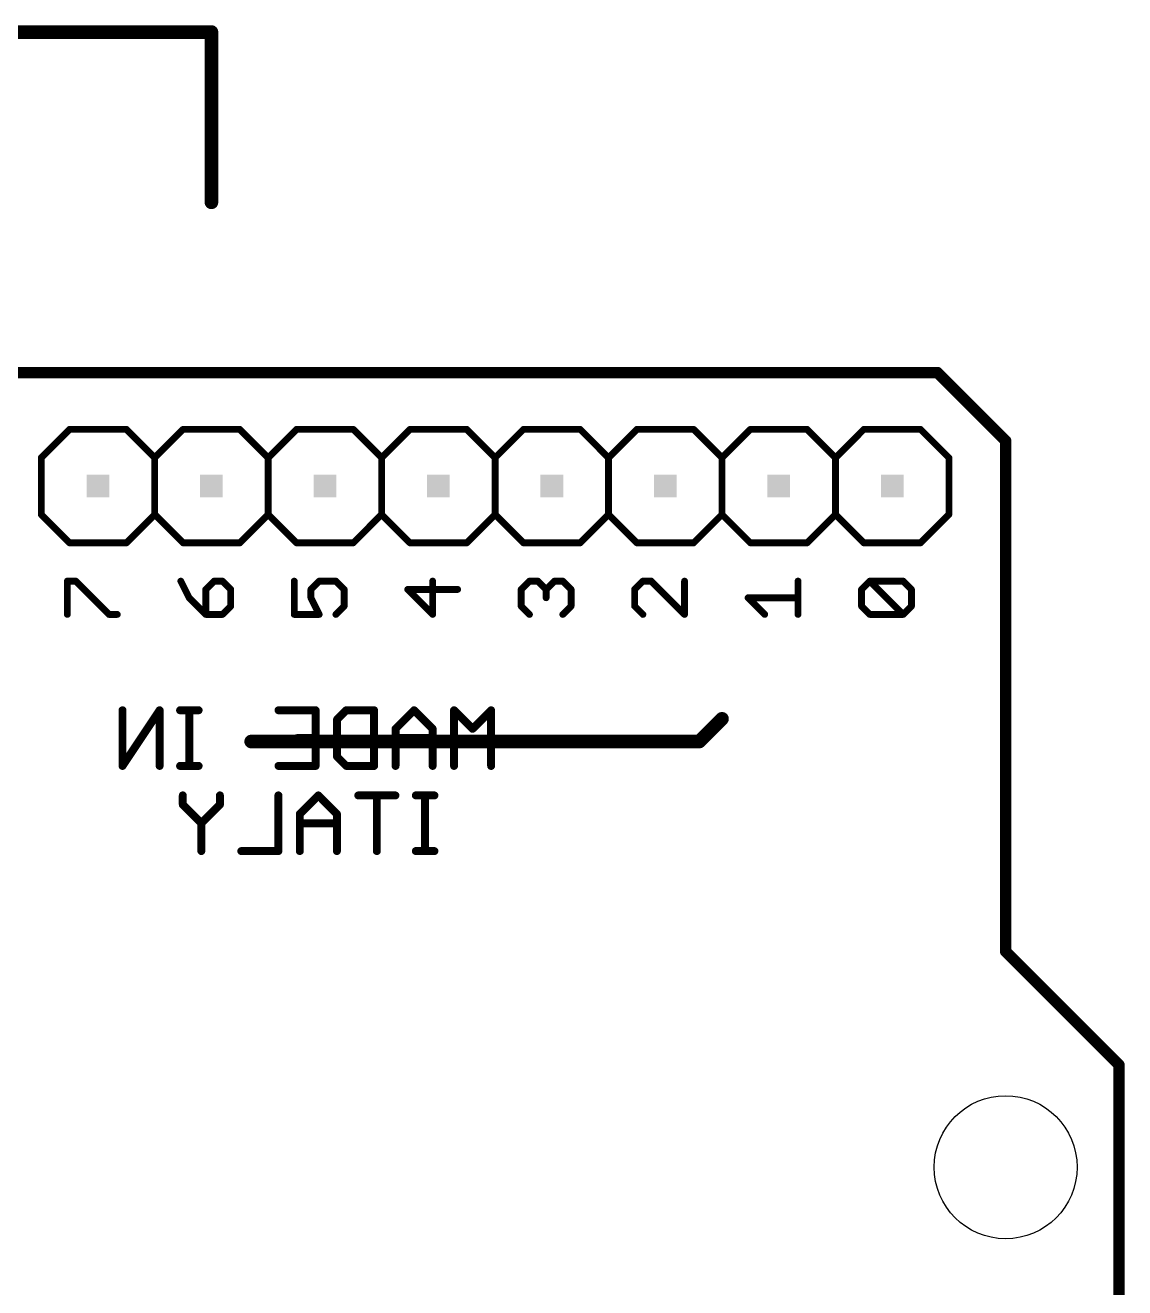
# Model space of a CAD drawing. Extents: x -1.9 to 68.7, y -0.1 to 62.9.
# Drawn here: x 44.09 to 68.71, y 32.86 to 61.11 of the extents above; entities that cross this region are included whole.
import ezdxf

# ---------------------------------------------------------------- set-up
doc = ezdxf.new("R2010")
doc.units = 0
for name, color, linetype in [('20', 53, 'CONTINUOUS'), ('21', 253, 'CONTINUOUS'), ('26', 253, 'CONTINUOUS'), ('51', 253, 'CONTINUOUS')]:
    doc.layers.add(name, color=color, linetype=linetype)

# ---------------------------------------------------------------- blocks, each defined once
blk = doc.blocks.new('RECT')
blk.add_solid([(-0.5, -0.5), (0.5, -0.5), (-0.5, 0.5), (0.5, 0.5)])

msp = doc.modelspace()

# ---------------------------------------------------------------- linework, layer by layer
at = {"layer": '20', "const_width": 0.254}
for points in [[(1, 53.34), (64.516, 53.34)], [(64.516, 53.34), (66.04, 51.816)], [(66.04, 51.816), (66.04, 40.386)], [(66.04, 40.386), (68.58, 37.846)], [(68.58, 37.846), (68.58, 5.08)]]:
    msp.add_lwpolyline(points, dxfattribs=at)
at = {"layer": '20', "const_width": 0.127}
for points in [[(64.5609, 53.3849, 1), (64.4711, 53.2951)], [(64.516, 53.2765, 1), (64.516, 53.4035)], [(66.1035, 51.816, 1), (65.9765, 51.816)], [(65.9951, 51.7711, 1), (66.0849, 51.8609)], [(66.0849, 40.4309, 1), (65.9951, 40.3411)], [(65.9765, 40.386, 1), (66.1035, 40.386)], [(68.6435, 37.846, 1), (68.5165, 37.846)], [(68.5351, 37.8011, 1), (68.6249, 37.8909)]]:
    msp.add_lwpolyline(points, format="xyb", dxfattribs=at)
at = {"layer": '20'}
msp.add_circle((66.04, 35.56), 1.6, dxfattribs=at)
at = {"layer": '21'}
for points, const_width in [([(31.115, 60.96), (48.26, 60.96)], 0.3048), ([(48.26, 60.96), (48.26, 57.15)], 0.3048), ([(44.45, 51.435), (45.085, 52.07)], 0.1524), ([(45.085, 52.07), (46.355, 52.07)], 0.1524), ([(46.99, 51.435), (46.355, 52.07)], 0.1524), ([(46.99, 51.435), (47.625, 52.07)], 0.1524), ([(47.625, 52.07), (48.895, 52.07)], 0.1524), ([(49.53, 51.435), (48.895, 52.07)], 0.1524), ([(49.53, 51.435), (50.165, 52.07)], 0.1524), ([(50.165, 52.07), (51.435, 52.07)], 0.1524), ([(51.435, 52.07), (52.07, 51.435)], 0.1524), ([(52.07, 51.435), (52.705, 52.07)], 0.1524), ([(52.705, 52.07), (53.975, 52.07)], 0.1524), ([(53.975, 52.07), (54.61, 51.435)], 0.1524), ([(54.61, 51.435), (55.245, 52.07)], 0.1524), ([(55.245, 52.07), (56.515, 52.07)], 0.1524), ([(57.15, 51.435), (56.515, 52.07)], 0.1524), ([(57.15, 51.435), (57.785, 52.07)], 0.1524), ([(57.785, 52.07), (59.055, 52.07)], 0.1524), ([(59.055, 52.07), (59.69, 51.435)], 0.1524), ([(59.69, 51.435), (60.325, 52.07)], 0.1524), ([(60.325, 52.07), (61.595, 52.07)], 0.1524), ([(61.595, 52.07), (62.23, 51.435)], 0.1524), ([(62.23, 51.435), (62.865, 52.07)], 0.1524), ([(62.865, 52.07), (64.135, 52.07)], 0.1524), ([(64.77, 51.435), (64.135, 52.07)], 0.1524), ([(44.45, 50.165), (44.45, 51.435)], 0.1524), ([(46.99, 50.165), (46.99, 51.435)], 0.1524), ([(49.53, 50.165), (49.53, 51.435)], 0.1524), ([(52.07, 50.165), (52.07, 51.435)], 0.1524), ([(54.61, 50.165), (54.61, 51.435)], 0.1524), ([(57.15, 50.165), (57.15, 51.435)], 0.1524), ([(59.69, 50.165), (59.69, 51.435)], 0.1524), ([(62.23, 50.165), (62.23, 51.435)], 0.1524), ([(64.77, 50.165), (64.77, 51.435)], 0.1524), ([(45.085, 49.53), (44.45, 50.165)], 0.1524), ([(46.355, 49.53), (46.99, 50.165)], 0.1524), ([(47.625, 49.53), (46.99, 50.165)], 0.1524), ([(48.895, 49.53), (49.53, 50.165)], 0.1524), ([(50.165, 49.53), (49.53, 50.165)], 0.1524), ([(52.07, 50.165), (51.435, 49.53)], 0.1524), ([(52.705, 49.53), (52.07, 50.165)], 0.1524), ([(54.61, 50.165), (53.975, 49.53)], 0.1524), ([(55.245, 49.53), (54.61, 50.165)], 0.1524), ([(56.515, 49.53), (57.15, 50.165)], 0.1524), ([(57.785, 49.53), (57.15, 50.165)], 0.1524), ([(59.69, 50.165), (59.055, 49.53)], 0.1524), ([(60.325, 49.53), (59.69, 50.165)], 0.1524), ([(62.23, 50.165), (61.595, 49.53)], 0.1524), ([(62.865, 49.53), (62.23, 50.165)], 0.1524), ([(64.135, 49.53), (64.77, 50.165)], 0.1524), ([(46.355, 49.53), (45.085, 49.53)], 0.1524), ([(48.895, 49.53), (47.625, 49.53)], 0.1524), ([(51.435, 49.53), (50.165, 49.53)], 0.1524), ([(53.975, 49.53), (52.705, 49.53)], 0.1524), ([(56.515, 49.53), (55.245, 49.53)], 0.1524), ([(59.055, 49.53), (57.785, 49.53)], 0.1524), ([(61.595, 49.53), (60.325, 49.53)], 0.1524), ([(64.135, 49.53), (62.865, 49.53)], 0.1524), ([(45.0332, 47.9288), (45.0332, 48.6745)], 0.1524), ([(45.0332, 48.6745), (45.2197, 48.6745)], 0.1524), ([(45.2197, 48.6745), (45.9654, 47.9288)], 0.1524), ([(47.5732, 48.6745), (47.7597, 48.3017)], 0.1524), ([(48.319, 48.6745), (48.1325, 48.4881)], 0.1524), ([(48.5054, 48.6745), (48.319, 48.6745)], 0.1524), ([(48.6918, 48.4881), (48.5054, 48.6745)], 0.1524), ([(50.1132, 48.6745), (50.1132, 47.9288)], 0.1524), ([(50.4861, 48.4881), (50.6725, 48.6745)], 0.1524), ([(50.6725, 48.6745), (51.0454, 48.6745)], 0.1524), ([(51.0454, 48.6745), (51.2318, 48.4881)], 0.1524), ([(53.2125, 47.9288), (53.2125, 48.6745)], 0.1524), ([(55.1932, 48.4881), (55.3797, 48.6745)], 0.1524), ([(55.3797, 48.6745), (55.5661, 48.6745)], 0.1524), ([(55.5661, 48.6745), (55.7525, 48.4881)], 0.1524), ([(55.7525, 48.4881), (55.939, 48.6745)], 0.1524), ([(55.939, 48.6745), (56.1254, 48.6745)], 0.1524), ([(56.1254, 48.6745), (56.3118, 48.4881)], 0.1524), ([(57.9197, 48.6745), (57.7332, 48.4881)], 0.1524), ([(58.1061, 48.6745), (57.9197, 48.6745)], 0.1524), ([(58.8518, 47.9288), (58.1061, 48.6745)], 0.1524), ([(58.8518, 48.6745), (58.8518, 47.9288)], 0.1524), ([(61.3918, 47.9288), (61.3918, 48.6745)], 0.1524), ([(62.8132, 48.4881), (62.9997, 48.6745)], 0.1524), ([(62.9997, 48.6745), (63.7454, 48.6745)], 0.1524), ([(63.7454, 47.9288), (62.9997, 48.6745)], 0.1524), ([(63.7454, 48.6745), (63.9318, 48.4881)], 0.1524), ([(47.7597, 48.3017), (48.1325, 47.9288)], 0.1524), ([(48.1325, 48.4881), (48.1325, 47.9288)], 0.1524), ([(48.6918, 48.1152), (48.6918, 48.4881)], 0.1524), ([(50.4861, 48.3017), (50.4861, 48.4881)], 0.1524), ([(50.6725, 47.9288), (50.4861, 48.3017)], 0.1524), ([(51.2318, 48.4881), (51.2318, 48.1152)], 0.1524), ([(53.7718, 48.4881), (52.6532, 48.4881)], 0.1524), ([(52.6532, 48.4881), (53.2125, 47.9288)], 0.1524), ([(55.1932, 48.1152), (55.1932, 48.4881)], 0.1524), ([(55.7525, 48.4881), (55.7525, 48.3017)], 0.1524), ([(56.3118, 48.4881), (56.3118, 48.1152)], 0.1524), ([(57.7332, 48.4881), (57.7332, 48.1152)], 0.1524), ([(60.6461, 47.9288), (60.2732, 48.3017)], 0.1524), ([(60.2732, 48.3017), (61.3918, 48.3017)], 0.1524), ([(62.8132, 48.1152), (62.8132, 48.4881)], 0.1524), ([(63.9318, 48.4881), (63.9318, 48.1152)], 0.1524), ([(48.5054, 47.9288), (48.6918, 48.1152)], 0.1524), ([(51.2318, 48.1152), (51.0454, 47.9288)], 0.1524), ([(55.3797, 47.9288), (55.1932, 48.1152)], 0.1524), ([(56.3118, 48.1152), (56.1254, 47.9288)], 0.1524), ([(57.7332, 48.1152), (57.9197, 47.9288)], 0.1524), ([(62.9997, 47.9288), (62.8132, 48.1152)], 0.1524), ([(63.9318, 48.1152), (63.7454, 47.9288)], 0.1524), ([(45.9654, 47.9288), (46.1518, 47.9288)], 0.1524), ([(48.1325, 47.9288), (48.5054, 47.9288)], 0.1524), ([(50.1132, 47.9288), (50.6725, 47.9288)], 0.1524), ([(63.7454, 47.9288), (62.9997, 47.9288)], 0.1524), ([(59.69, 45.593), (59.182, 45.085)], 0.3048), ([(59.182, 45.085), (49.149, 45.085)], 0.3048)]:
    msp.add_lwpolyline(points, dxfattribs=dict(at, const_width=const_width))
for points, const_width in [([(48.3362, 60.96, 1), (48.1838, 60.96)], 0.1524), ([(48.26, 60.8838, 1), (48.26, 61.0362)], 0.1524), ([(48.1838, 57.15, 1), (48.3362, 57.15)], 0.1524), ([(45.085, 52.1081, 1), (45.085, 52.0319)], 0.0762), ([(45.1119, 52.0431, 1), (45.0581, 52.0969)], 0.0762), ([(46.3819, 52.0969, 1), (46.3281, 52.0431)], 0.0762), ([(46.355, 52.0319, 1), (46.355, 52.1081)], 0.0762), ([(47.625, 52.1081, 1), (47.625, 52.0319)], 0.0762), ([(47.6519, 52.0431, 1), (47.5981, 52.0969)], 0.0762), ([(48.9219, 52.0969, 1), (48.8681, 52.0431)], 0.0762), ([(48.895, 52.0319, 1), (48.895, 52.1081)], 0.0762), ([(50.165, 52.1081, 1), (50.165, 52.0319)], 0.0762), ([(50.1919, 52.0431, 1), (50.1381, 52.0969)], 0.0762), ([(51.4619, 52.0969, 1), (51.4081, 52.0431)], 0.0762), ([(51.435, 52.0319, 1), (51.435, 52.1081)], 0.0762), ([(52.705, 52.1081, 1), (52.705, 52.0319)], 0.0762), ([(52.7319, 52.0431, 1), (52.6781, 52.0969)], 0.0762), ([(54.0019, 52.0969, 1), (53.9481, 52.0431)], 0.0762), ([(53.975, 52.0319, 1), (53.975, 52.1081)], 0.0762), ([(55.245, 52.1081, 1), (55.245, 52.0319)], 0.0762), ([(55.2719, 52.0431, 1), (55.2181, 52.0969)], 0.0762), ([(56.5419, 52.0969, 1), (56.4881, 52.0431)], 0.0762), ([(56.515, 52.0319, 1), (56.515, 52.1081)], 0.0762), ([(57.785, 52.1081, 1), (57.785, 52.0319)], 0.0762), ([(57.8119, 52.0431, 1), (57.7581, 52.0969)], 0.0762), ([(59.0819, 52.0969, 1), (59.0281, 52.0431)], 0.0762), ([(59.055, 52.0319, 1), (59.055, 52.1081)], 0.0762), ([(60.325, 52.1081, 1), (60.325, 52.0319)], 0.0762), ([(60.3519, 52.0431, 1), (60.2981, 52.0969)], 0.0762), ([(61.6219, 52.0969, 1), (61.5681, 52.0431)], 0.0762), ([(61.595, 52.0319, 1), (61.595, 52.1081)], 0.0762), ([(62.865, 52.1081, 1), (62.865, 52.0319)], 0.0762), ([(62.8919, 52.0431, 1), (62.8381, 52.0969)], 0.0762), ([(64.1619, 52.0969, 1), (64.1081, 52.0431)], 0.0762), ([(64.135, 52.0319, 1), (64.135, 52.1081)], 0.0762), ([(44.4881, 51.435, 1), (44.4119, 51.435)], 0.0762), ([(44.4231, 51.4619, 1), (44.4769, 51.4081)], 0.0762), ([(47.0281, 51.435, 1), (46.9519, 51.435)], 0.0762), ([(46.9631, 51.4619, 1), (47.0169, 51.4081)], 0.0762), ([(46.9631, 51.4081, 1), (47.0169, 51.4619)], 0.0762), ([(49.5681, 51.435, 1), (49.4919, 51.435)], 0.0762), ([(49.5031, 51.4619, 1), (49.5569, 51.4081)], 0.0762), ([(49.5031, 51.4081, 1), (49.5569, 51.4619)], 0.0762), ([(52.1081, 51.435, 1), (52.0319, 51.435)], 0.0762), ([(52.0431, 51.4619, 1), (52.0969, 51.4081)], 0.0762), ([(52.0431, 51.4081, 1), (52.0969, 51.4619)], 0.0762), ([(54.6481, 51.435, 1), (54.5719, 51.435)], 0.0762), ([(54.5831, 51.4619, 1), (54.6369, 51.4081)], 0.0762), ([(54.5831, 51.4081, 1), (54.6369, 51.4619)], 0.0762), ([(57.1881, 51.435, 1), (57.1119, 51.435)], 0.0762), ([(57.1231, 51.4619, 1), (57.1769, 51.4081)], 0.0762), ([(57.1231, 51.4081, 1), (57.1769, 51.4619)], 0.0762), ([(59.7281, 51.435, 1), (59.6519, 51.435)], 0.0762), ([(59.6631, 51.4619, 1), (59.7169, 51.4081)], 0.0762), ([(59.6631, 51.4081, 1), (59.7169, 51.4619)], 0.0762), ([(62.2681, 51.435, 1), (62.1919, 51.435)], 0.0762), ([(62.2031, 51.4619, 1), (62.2569, 51.4081)], 0.0762), ([(62.2031, 51.4081, 1), (62.2569, 51.4619)], 0.0762), ([(64.8081, 51.435, 1), (64.7319, 51.435)], 0.0762), ([(64.7431, 51.4081, 1), (64.7969, 51.4619)], 0.0762), ([(44.4119, 50.165, 1), (44.4881, 50.165)], 0.0762), ([(44.4769, 50.1919, 1), (44.4231, 50.1381)], 0.0762), ([(46.9519, 50.165, 1), (47.0281, 50.165)], 0.0762), ([(47.0169, 50.1919, 1), (46.9631, 50.1381)], 0.0762), ([(47.0169, 50.1381, 1), (46.9631, 50.1919)], 0.0762), ([(49.4919, 50.165, 1), (49.5681, 50.165)], 0.0762), ([(49.5569, 50.1919, 1), (49.5031, 50.1381)], 0.0762), ([(49.5569, 50.1381, 1), (49.5031, 50.1919)], 0.0762), ([(52.0319, 50.165, 1), (52.1081, 50.165)], 0.0762), ([(52.0969, 50.1919, 1), (52.0431, 50.1381)], 0.0762), ([(52.0969, 50.1381, 1), (52.0431, 50.1919)], 0.0762), ([(54.5719, 50.165, 1), (54.6481, 50.165)], 0.0762), ([(54.6369, 50.1919, 1), (54.5831, 50.1381)], 0.0762), ([(54.6369, 50.1381, 1), (54.5831, 50.1919)], 0.0762), ([(57.1119, 50.165, 1), (57.1881, 50.165)], 0.0762), ([(57.1769, 50.1919, 1), (57.1231, 50.1381)], 0.0762), ([(57.1769, 50.1381, 1), (57.1231, 50.1919)], 0.0762), ([(59.6519, 50.165, 1), (59.7281, 50.165)], 0.0762), ([(59.7169, 50.1919, 1), (59.6631, 50.1381)], 0.0762), ([(59.7169, 50.1381, 1), (59.6631, 50.1919)], 0.0762), ([(62.1919, 50.165, 1), (62.2681, 50.165)], 0.0762), ([(62.2569, 50.1919, 1), (62.2031, 50.1381)], 0.0762), ([(62.2569, 50.1381, 1), (62.2031, 50.1919)], 0.0762), ([(64.7319, 50.165, 1), (64.8081, 50.165)], 0.0762), ([(64.7969, 50.1381, 1), (64.7431, 50.1919)], 0.0762), ([(45.085, 49.5681, 1), (45.085, 49.4919)], 0.0762), ([(45.0581, 49.5031, 1), (45.1119, 49.5569)], 0.0762), ([(46.3281, 49.5569, 1), (46.3819, 49.5031)], 0.0762), ([(46.355, 49.4919, 1), (46.355, 49.5681)], 0.0762), ([(47.625, 49.5681, 1), (47.625, 49.4919)], 0.0762), ([(47.5981, 49.5031, 1), (47.6519, 49.5569)], 0.0762), ([(48.8681, 49.5569, 1), (48.9219, 49.5031)], 0.0762), ([(48.895, 49.4919, 1), (48.895, 49.5681)], 0.0762), ([(50.165, 49.5681, 1), (50.165, 49.4919)], 0.0762), ([(50.1381, 49.5031, 1), (50.1919, 49.5569)], 0.0762), ([(51.4081, 49.5569, 1), (51.4619, 49.5031)], 0.0762), ([(51.435, 49.4919, 1), (51.435, 49.5681)], 0.0762), ([(52.705, 49.5681, 1), (52.705, 49.4919)], 0.0762), ([(52.6781, 49.5031, 1), (52.7319, 49.5569)], 0.0762), ([(53.9481, 49.5569, 1), (54.0019, 49.5031)], 0.0762), ([(53.975, 49.4919, 1), (53.975, 49.5681)], 0.0762), ([(55.245, 49.5681, 1), (55.245, 49.4919)], 0.0762), ([(55.2181, 49.5031, 1), (55.2719, 49.5569)], 0.0762), ([(56.4881, 49.5569, 1), (56.5419, 49.5031)], 0.0762), ([(56.515, 49.4919, 1), (56.515, 49.5681)], 0.0762), ([(57.785, 49.5681, 1), (57.785, 49.4919)], 0.0762), ([(57.7581, 49.5031, 1), (57.8119, 49.5569)], 0.0762), ([(59.0281, 49.5569, 1), (59.0819, 49.5031)], 0.0762), ([(59.055, 49.4919, 1), (59.055, 49.5681)], 0.0762), ([(60.325, 49.5681, 1), (60.325, 49.4919)], 0.0762), ([(60.2981, 49.5031, 1), (60.3519, 49.5569)], 0.0762), ([(61.5681, 49.5569, 1), (61.6219, 49.5031)], 0.0762), ([(61.595, 49.4919, 1), (61.595, 49.5681)], 0.0762), ([(62.865, 49.5681, 1), (62.865, 49.4919)], 0.0762), ([(62.8381, 49.5031, 1), (62.8919, 49.5569)], 0.0762), ([(64.1081, 49.5569, 1), (64.1619, 49.5031)], 0.0762), ([(64.135, 49.4919, 1), (64.135, 49.5681)], 0.0762), ([(45.0713, 48.6745, 1), (44.9951, 48.6745)], 0.0762), ([(45.0332, 48.7126, 1), (45.0332, 48.6364)], 0.0762), ([(45.2466, 48.7014, 1), (45.1927, 48.6476)], 0.0762), ([(45.2197, 48.6364, 1), (45.2197, 48.7126)], 0.0762), ([(47.6073, 48.6915, 1), (47.5392, 48.6575)], 0.0762), ([(48.319, 48.7126, 1), (48.319, 48.6364)], 0.0762), ([(48.3459, 48.6476, 1), (48.292, 48.7014)], 0.0762), ([(48.5323, 48.7014, 1), (48.4784, 48.6476)], 0.0762), ([(48.5054, 48.6364, 1), (48.5054, 48.7126)], 0.0762), ([(50.1513, 48.6745, 1), (50.0751, 48.6745)], 0.0762), ([(50.6725, 48.7126, 1), (50.6725, 48.6364)], 0.0762), ([(50.6995, 48.6476, 1), (50.6456, 48.7014)], 0.0762), ([(51.0723, 48.7014, 1), (51.0184, 48.6476)], 0.0762), ([(51.0454, 48.6364, 1), (51.0454, 48.7126)], 0.0762), ([(53.2506, 48.6745, 1), (53.1744, 48.6745)], 0.0762), ([(55.3797, 48.7126, 1), (55.3797, 48.6364)], 0.0762), ([(55.4066, 48.6476, 1), (55.3527, 48.7014)], 0.0762), ([(55.593, 48.7014, 1), (55.5392, 48.6476)], 0.0762), ([(55.5661, 48.6364, 1), (55.5661, 48.7126)], 0.0762), ([(55.939, 48.7126, 1), (55.939, 48.6364)], 0.0762), ([(55.9659, 48.6476, 1), (55.912, 48.7014)], 0.0762), ([(56.1523, 48.7014, 1), (56.0984, 48.6476)], 0.0762), ([(56.1254, 48.6364, 1), (56.1254, 48.7126)], 0.0762), ([(57.9197, 48.7126, 1), (57.9197, 48.6364)], 0.0762), ([(57.9466, 48.6476, 1), (57.8927, 48.7014)], 0.0762), ([(58.133, 48.7014, 1), (58.0792, 48.6476)], 0.0762), ([(58.1061, 48.6364, 1), (58.1061, 48.7126)], 0.0762), ([(58.8899, 48.6745, 1), (58.8137, 48.6745)], 0.0762), ([(61.4299, 48.6745, 1), (61.3537, 48.6745)], 0.0762), ([(62.9997, 48.7126, 1), (62.9997, 48.6364)], 0.0762), ([(63.0266, 48.7014, 1), (62.9727, 48.6476)], 0.0762), ([(63.0266, 48.6476, 1), (62.9727, 48.7014)], 0.0762), ([(63.7723, 48.7014, 1), (63.7184, 48.6476)], 0.0762), ([(63.7454, 48.6364, 1), (63.7454, 48.7126)], 0.0762), ([(47.7866, 48.3286, 1), (47.7327, 48.2747)], 0.0762), ([(47.7256, 48.2846, 1), (47.7937, 48.3187)], 0.0762), ([(48.1706, 48.4881, 1), (48.0944, 48.4881)], 0.0762), ([(48.1056, 48.515, 1), (48.1595, 48.4611)], 0.0762), ([(48.7299, 48.4881, 1), (48.6537, 48.4881)], 0.0762), ([(48.6649, 48.4611, 1), (48.7187, 48.515)], 0.0762), ([(50.5242, 48.4881, 1), (50.448, 48.4881)], 0.0762), ([(50.4592, 48.515, 1), (50.513, 48.4611)], 0.0762), ([(50.5202, 48.3187, 1), (50.452, 48.2846)], 0.0762), ([(50.448, 48.3017, 1), (50.5242, 48.3017)], 0.0762), ([(51.2699, 48.4881, 1), (51.1937, 48.4881)], 0.0762), ([(51.2049, 48.4611, 1), (51.2587, 48.515)], 0.0762), ([(52.6532, 48.5262, 1), (52.6532, 48.45)], 0.0762), ([(52.6802, 48.515, 1), (52.6263, 48.4611)], 0.0762), ([(53.7718, 48.45, 1), (53.7718, 48.5262)], 0.0762), ([(55.2313, 48.4881, 1), (55.1551, 48.4881)], 0.0762), ([(55.1663, 48.515, 1), (55.2202, 48.4611)], 0.0762), ([(55.7906, 48.4881, 1), (55.7144, 48.4881)], 0.0762), ([(55.7256, 48.515, 1), (55.7795, 48.4611)], 0.0762), ([(55.7144, 48.3017, 1), (55.7906, 48.3017)], 0.0762), ([(55.7256, 48.4611, 1), (55.7795, 48.515)], 0.0762), ([(56.3499, 48.4881, 1), (56.2737, 48.4881)], 0.0762), ([(56.2849, 48.4611, 1), (56.3387, 48.515)], 0.0762), ([(57.7713, 48.4881, 1), (57.6951, 48.4881)], 0.0762), ([(57.7063, 48.515, 1), (57.7602, 48.4611)], 0.0762), ([(60.3002, 48.3286, 1), (60.2463, 48.2747)], 0.0762), ([(60.2732, 48.3398, 1), (60.2732, 48.2636)], 0.0762), ([(61.3918, 48.2636, 1), (61.3918, 48.3398)], 0.0762), ([(62.8513, 48.4881, 1), (62.7751, 48.4881)], 0.0762), ([(62.7863, 48.515, 1), (62.8402, 48.4611)], 0.0762), ([(63.9699, 48.4881, 1), (63.8937, 48.4881)], 0.0762), ([(63.9049, 48.4611, 1), (63.9587, 48.515)], 0.0762), ([(48.6537, 48.1152, 1), (48.7299, 48.1152)], 0.0762), ([(48.7187, 48.0883, 1), (48.6649, 48.1422)], 0.0762), ([(51.1937, 48.1152, 1), (51.2699, 48.1152)], 0.0762), ([(51.2587, 48.0883, 1), (51.2049, 48.1422)], 0.0762), ([(55.2202, 48.1422, 1), (55.1663, 48.0883)], 0.0762), ([(55.1551, 48.1152, 1), (55.2313, 48.1152)], 0.0762), ([(56.2737, 48.1152, 1), (56.3499, 48.1152)], 0.0762), ([(56.3387, 48.0883, 1), (56.2849, 48.1422)], 0.0762), ([(57.7602, 48.1422, 1), (57.7063, 48.0883)], 0.0762), ([(57.6951, 48.1152, 1), (57.7713, 48.1152)], 0.0762), ([(62.8402, 48.1422, 1), (62.7863, 48.0883)], 0.0762), ([(62.7751, 48.1152, 1), (62.8513, 48.1152)], 0.0762), ([(63.8937, 48.1152, 1), (63.9699, 48.1152)], 0.0762), ([(63.9587, 48.0883, 1), (63.9049, 48.1422)], 0.0762), ([(44.9951, 47.9288, 1), (45.0713, 47.9288)], 0.0762), ([(45.9654, 47.9669, 1), (45.9654, 47.8907)], 0.0762), ([(45.9384, 47.9019, 1), (45.9923, 47.9557)], 0.0762), ([(46.1518, 47.8907, 1), (46.1518, 47.9669)], 0.0762), ([(48.1325, 47.9669, 1), (48.1325, 47.8907)], 0.0762), ([(48.0944, 47.9288, 1), (48.1706, 47.9288)], 0.0762), ([(48.1056, 47.9019, 1), (48.1595, 47.9557)], 0.0762), ([(48.4784, 47.9557, 1), (48.5323, 47.9019)], 0.0762), ([(48.5054, 47.8907, 1), (48.5054, 47.9669)], 0.0762), ([(50.1132, 47.9669, 1), (50.1132, 47.8907)], 0.0762), ([(50.0751, 47.9288, 1), (50.1513, 47.9288)], 0.0762), ([(50.6384, 47.9118, 1), (50.7066, 47.9458)], 0.0762), ([(50.6725, 47.8907, 1), (50.6725, 47.9669)], 0.0762), ([(51.0184, 47.9557, 1), (51.0723, 47.9019)], 0.0762), ([(53.1744, 47.9288, 1), (53.2506, 47.9288)], 0.0762), ([(53.1856, 47.9019, 1), (53.2395, 47.9557)], 0.0762), ([(55.3527, 47.9019, 1), (55.4066, 47.9557)], 0.0762), ([(56.0984, 47.9557, 1), (56.1523, 47.9019)], 0.0762), ([(57.8927, 47.9019, 1), (57.9466, 47.9557)], 0.0762), ([(58.8137, 47.9288, 1), (58.8899, 47.9288)], 0.0762), ([(58.8249, 47.9019, 1), (58.8787, 47.9557)], 0.0762), ([(60.6192, 47.9019, 1), (60.673, 47.9557)], 0.0762), ([(61.3537, 47.9288, 1), (61.4299, 47.9288)], 0.0762), ([(62.9997, 47.9669, 1), (62.9997, 47.8907)], 0.0762), ([(62.9727, 47.9019, 1), (63.0266, 47.9557)], 0.0762), ([(63.7184, 47.9557, 1), (63.7723, 47.9019)], 0.0762), ([(63.7184, 47.9019, 1), (63.7723, 47.9557)], 0.0762), ([(63.7454, 47.8907, 1), (63.7454, 47.9669)], 0.0762), ([(59.7439, 45.5391, 1), (59.6361, 45.6469)], 0.1524), ([(49.149, 45.1612, 1), (49.149, 45.0088)], 0.1524), ([(59.1281, 45.1389, 1), (59.2359, 45.0311)], 0.1524), ([(59.182, 45.0088, 1), (59.182, 45.1612)], 0.1524)]:
    msp.add_lwpolyline(points, format="xyb", dxfattribs=dict(at, const_width=const_width))
at = {"layer": '26', "const_width": 0.1778}
for points in [[(47.0993, 45.7846), (46.2689, 44.5389)], [(46.2689, 44.5389), (46.2689, 45.7846)], [(47.0993, 44.5389), (47.0993, 45.7846)], [(47.9725, 45.7846), (47.5573, 45.7846)], [(47.7649, 44.5389), (47.7649, 45.7846)], [(49.7615, 45.7846), (50.5919, 45.7846)], [(50.5919, 45.7846), (50.5919, 44.5389)], [(51.0712, 45.577), (51.2788, 45.7846)], [(51.2788, 45.7846), (51.9017, 45.7846)], [(51.9017, 45.7846), (51.9017, 44.5389)], [(52.7962, 45.7846), (52.3809, 45.3693)], [(53.2114, 45.3693), (52.7962, 45.7846)], [(54.1059, 45.3693), (53.6907, 45.7846)], [(53.6907, 45.7846), (53.6907, 44.5389)], [(54.5211, 45.7846), (54.1059, 45.3693)], [(54.5211, 44.5389), (54.5211, 45.7846)], [(51.0712, 44.7465), (51.0712, 45.577)], [(50.5919, 45.1617), (50.1767, 45.1617)], [(52.3809, 45.3693), (52.3809, 44.5389)], [(53.2114, 45.1617), (52.3809, 45.1617)], [(53.2114, 44.5389), (53.2114, 45.3693)], [(51.2788, 44.5389), (51.0712, 44.7465)], [(47.9725, 44.5389), (47.5573, 44.5389)], [(50.5919, 44.5389), (49.7615, 44.5389)], [(51.9017, 44.5389), (51.2788, 44.5389)], [(47.6183, 43.672), (47.6183, 43.8796)], [(48.4488, 43.8796), (48.4488, 43.672)], [(49.7585, 43.8796), (49.7585, 42.6339)], [(50.653, 43.8796), (50.2378, 43.4643)], [(51.0682, 43.4643), (50.653, 43.8796)], [(52.378, 43.8796), (51.5475, 43.8796)], [(51.9627, 42.6339), (51.9627, 43.8796)], [(53.2511, 43.8796), (52.8359, 43.8796)], [(53.0435, 42.6339), (53.0435, 43.8796)], [(48.0336, 43.2567), (47.6183, 43.672)], [(48.4488, 43.672), (48.0336, 43.2567)], [(50.2378, 43.4643), (50.2378, 42.6339)], [(51.0682, 42.6339), (51.0682, 43.4643)], [(48.0336, 43.2567), (48.0336, 42.6339)], [(51.0682, 43.2567), (50.2378, 43.2567)], [(49.7585, 42.6339), (48.9281, 42.6339)], [(53.2511, 42.6339), (52.8359, 42.6339)]]:
    msp.add_lwpolyline(points, dxfattribs=at)
at = {"layer": '26', "const_width": 0.0889}
for points in [[(46.3133, 45.7846, 1), (46.2244, 45.7846)], [(47.1438, 45.7846, 1), (47.0549, 45.7846)], [(47.1363, 45.7599, 1), (47.0623, 45.8092)], [(47.5573, 45.829, 1), (47.5573, 45.7401)], [(47.8093, 45.7846, 1), (47.7204, 45.7846)], [(47.9725, 45.7401, 1), (47.9725, 45.829)], [(49.7615, 45.829, 1), (49.7615, 45.7401)], [(50.6364, 45.7846, 1), (50.5475, 45.7846)], [(50.5919, 45.7401, 1), (50.5919, 45.829)], [(51.2788, 45.829, 1), (51.2788, 45.7401)], [(51.3102, 45.7531, 1), (51.2474, 45.816)], [(51.9461, 45.7846, 1), (51.8572, 45.7846)], [(51.9017, 45.7401, 1), (51.9017, 45.829)], [(52.8276, 45.816, 1), (52.7647, 45.7531)], [(52.8276, 45.7531, 1), (52.7647, 45.816)], [(53.7221, 45.816, 1), (53.6592, 45.7531)], [(53.7351, 45.7846, 1), (53.6462, 45.7846)], [(54.5656, 45.7846, 1), (54.4767, 45.7846)], [(54.5525, 45.7531, 1), (54.4897, 45.816)], [(51.0398, 45.6084, 1), (51.1026, 45.5455)], [(51.1157, 45.577, 1), (51.0268, 45.577)], [(50.1767, 45.2062, 1), (50.1767, 45.1173)], [(50.5919, 45.1173, 1), (50.5919, 45.2062)], [(52.3495, 45.4008, 1), (52.4124, 45.3379)], [(52.3809, 45.2062, 1), (52.3809, 45.1173)], [(52.4254, 45.3693, 1), (52.3365, 45.3693)], [(53.2558, 45.3693, 1), (53.1669, 45.3693)], [(53.1799, 45.3379, 1), (53.2428, 45.4008)], [(53.2114, 45.1173, 1), (53.2114, 45.2062)], [(54.0745, 45.4008, 1), (54.1373, 45.3379)], [(54.0745, 45.3379, 1), (54.1373, 45.4008)], [(51.1026, 44.7779, 1), (51.0398, 44.7151)], [(51.0268, 44.7465, 1), (51.1157, 44.7465)], [(46.2319, 44.5636, 1), (46.3059, 44.5142)], [(46.2244, 44.5389, 1), (46.3133, 44.5389)], [(47.0549, 44.5389, 1), (47.1438, 44.5389)], [(47.5573, 44.5834, 1), (47.5573, 44.4945)], [(47.7204, 44.5389, 1), (47.8093, 44.5389)], [(47.9725, 44.4945, 1), (47.9725, 44.5834)], [(49.7615, 44.5834, 1), (49.7615, 44.4945)], [(50.5475, 44.5389, 1), (50.6364, 44.5389)], [(50.5919, 44.4945, 1), (50.5919, 44.5834)], [(51.2788, 44.5834, 1), (51.2788, 44.4945)], [(51.2474, 44.5075, 1), (51.3102, 44.5703)], [(51.8572, 44.5389, 1), (51.9461, 44.5389)], [(51.9017, 44.4945, 1), (51.9017, 44.5834)], [(52.3365, 44.5389, 1), (52.4254, 44.5389)], [(53.1669, 44.5389, 1), (53.2558, 44.5389)], [(53.6462, 44.5389, 1), (53.7351, 44.5389)], [(54.4767, 44.5389, 1), (54.5656, 44.5389)], [(47.6628, 43.8796, 1), (47.5739, 43.8796)], [(48.4932, 43.8796, 1), (48.4043, 43.8796)], [(49.803, 43.8796, 1), (49.7141, 43.8796)], [(50.6844, 43.911, 1), (50.6216, 43.8481)], [(50.6844, 43.8481, 1), (50.6216, 43.911)], [(51.5475, 43.924, 1), (51.5475, 43.8351)], [(52.0072, 43.8796, 1), (51.9183, 43.8796)], [(52.378, 43.8351, 1), (52.378, 43.924)], [(52.8359, 43.924, 1), (52.8359, 43.8351)], [(53.0879, 43.8796, 1), (52.999, 43.8796)], [(53.2511, 43.8351, 1), (53.2511, 43.924)], [(47.6498, 43.7034, 1), (47.5869, 43.6405)], [(47.5739, 43.672, 1), (47.6628, 43.672)], [(48.4043, 43.672, 1), (48.4932, 43.672)], [(48.4802, 43.6405, 1), (48.4173, 43.7034)], [(50.2822, 43.4643, 1), (50.1933, 43.4643)], [(50.2064, 43.4958, 1), (50.2692, 43.4329)], [(51.1127, 43.4643, 1), (51.0238, 43.4643)], [(51.0368, 43.4329, 1), (51.0997, 43.4958)], [(48.0021, 43.2882, 1), (48.065, 43.2253)], [(48.078, 43.2567, 1), (47.9891, 43.2567)], [(48.0021, 43.2253, 1), (48.065, 43.2882)], [(50.2378, 43.3012, 1), (50.2378, 43.2123)], [(51.0682, 43.2123, 1), (51.0682, 43.3012)], [(47.9891, 42.6339, 1), (48.078, 42.6339)], [(48.9281, 42.6784, 1), (48.9281, 42.5895)], [(49.7141, 42.6339, 1), (49.803, 42.6339)], [(49.7585, 42.5895, 1), (49.7585, 42.6784)], [(50.1933, 42.6339, 1), (50.2822, 42.6339)], [(51.0238, 42.6339, 1), (51.1127, 42.6339)], [(51.9183, 42.6339, 1), (52.0072, 42.6339)], [(52.8359, 42.6784, 1), (52.8359, 42.5895)], [(52.999, 42.6339, 1), (53.0879, 42.6339)], [(53.2511, 42.5895, 1), (53.2511, 42.6784)]]:
    msp.add_lwpolyline(points, format="xyb", dxfattribs=at)

# ---------------------------------------------------------------- block references
at = {"layer": '51', "xscale": 0.508, "yscale": 0.508, "rotation": 180}
for p in [(45.72, 50.8), (48.26, 50.8), (50.8, 50.8), (53.34, 50.8), (55.88, 50.8), (58.42, 50.8), (60.96, 50.8), (63.5, 50.8)]:
    msp.add_blockref('RECT', p, dxfattribs=at)

doc.saveas('drawing.dxf')
